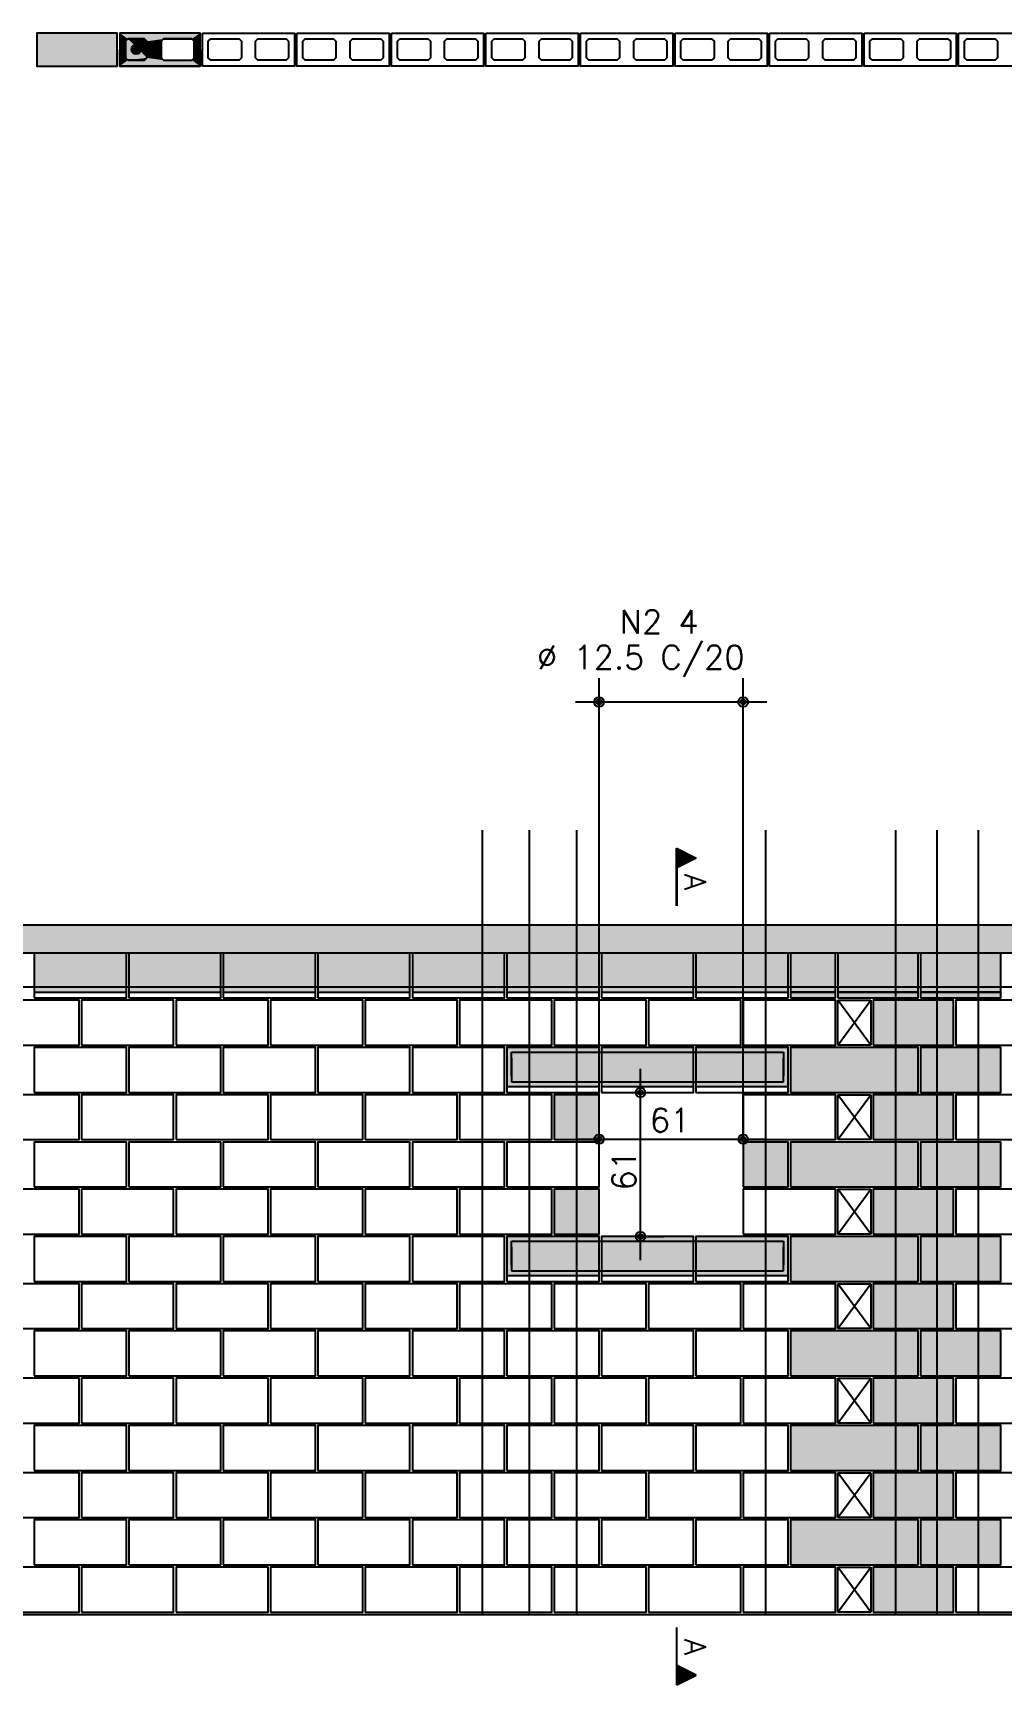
# Model space of a CAD drawing. Extents: x -1.9 to 86, y -1.6 to 60.9.
# Drawn here: x 27.99 to 36.19, y 13.12 to 27.11 of the extents above; entities that cross this region are included whole.
import ezdxf

# ---------------------------------------------------------------- set-up
doc = ezdxf.new("R2010")
doc.units = 0
doc.header["$MEASUREMENT"] = 0
for name, color, linetype in [('PENA_01', 1, 'CONTINUOUS'), ('PENA_02', 2, 'CONTINUOUS'), ('PENA_03', 3, 'CONTINUOUS'), ('PENA_05', 5, 'CONTINUOUS'), ('PENA_09', 254, 'CONTINUOUS'), ('PENA_11', 252, 'CONTINUOUS'), ('PENA_19', 240, 'CONTINUOUS'), ('PENA_21', 100, 'CONTINUOUS'), ('PENA_23', 50, 'CONTINUOUS')]:
    doc.layers.add(name, color=color, linetype=linetype)
doc.styles.get("Standard").update_dxf_attribs({"font": 'ROMANS.SHX'})

msp = doc.modelspace()

# ---------------------------------------------------------------- linework, layer by layer
at = {"layer": 'PENA_01', "linetype": 'Continuous'}
for p, q in [((32.776777, 18.034949), (32.776777, 21.644326)), ((33.996777, 17.727799), (33.996777, 21.644326)), ((32.576777, 21.444326), (34.196777, 21.444326)), ((27.996777, 18.987799), (28.776777, 18.987799)), ((28.796777, 18.987799), (29.576777, 18.987799)), ((29.596777, 18.987799), (30.376777, 18.987799)), ((30.396777, 18.987799), (31.176777, 18.987799)), ((31.196777, 18.987799), (31.976777, 18.987799)), ((31.996777, 18.987799), (32.776777, 18.987799)), ((32.796777, 18.987799), (33.576777, 18.987799)), ((33.596777, 18.987799), (34.376777, 18.987799)), ((34.396777, 18.987799), (34.776777, 18.987799)), ((34.796777, 18.987799), (35.476777, 18.987799)), ((35.496777, 18.987799), (36.176777, 18.987799)), ((33.127737, 16.717799), (33.127737, 18.337799)), ((31.996777, 18.187799), (32.776777, 18.187799)), ((32.796777, 18.187799), (33.576777, 18.187799)), ((33.596777, 18.187799), (34.376777, 18.187799)), ((33.180896, 18.137799), (33.327737, 18.137799)), ((32.776777, 17.727799), (32.776777, 17.942099)), ((33.996777, 17.727799), (33.996777, 17.942099)), ((32.576777, 17.742099), (34.196777, 17.742099)), ((33.130075, 16.917799), (33.327737, 16.917799)), ((31.996777, 16.587799), (32.776777, 16.587799)), ((32.796777, 16.587799), (33.576777, 16.587799)), ((33.596777, 16.587799), (34.376777, 16.587799))]:
    msp.add_line(p, q, dxfattribs=at)
for points in [[(28.79, 26.877997), (28.93, 26.877997), (28.95, 26.897997), (28.95, 27.037997), (28.93, 27.057997), (28.79, 27.057997), (28.77, 27.037997), (28.77, 26.897997), (28.79, 26.877997)], [(29.09, 26.877997), (29.33, 26.877997), (29.35, 26.897997), (29.35, 27.037997), (29.33, 27.057997), (29.09, 27.057997), (29.07, 27.037997), (29.07, 26.897997), (29.09, 26.877997)], [(29.47, 27.037997), (29.49, 27.057997), (29.73, 27.057997), (29.75, 27.037997), (29.75, 26.897997), (29.73, 26.877997), (29.49, 26.877997), (29.47, 26.897997), (29.47, 27.037997)], [(29.87, 27.037997), (29.89, 27.057997), (30.13, 27.057997), (30.15, 27.037997), (30.15, 26.897997), (30.13, 26.877997), (29.89, 26.877997), (29.87, 26.897997), (29.87, 27.037997)], [(30.27, 27.037997), (30.29, 27.057997), (30.53, 27.057997), (30.55, 27.037997), (30.55, 26.897997), (30.53, 26.877997), (30.29, 26.877997), (30.27, 26.897997), (30.27, 27.037997)], [(30.67, 27.037997), (30.69, 27.057997), (30.93, 27.057997), (30.95, 27.037997), (30.95, 26.897997), (30.93, 26.877997), (30.69, 26.877997), (30.67, 26.897997), (30.67, 27.037997)], [(31.07, 27.037997), (31.09, 27.057997), (31.33, 27.057997), (31.35, 27.037997), (31.35, 26.897997), (31.33, 26.877997), (31.09, 26.877997), (31.07, 26.897997), (31.07, 27.037997)], [(31.47, 27.037997), (31.49, 27.057997), (31.73, 27.057997), (31.75, 27.037997), (31.75, 26.897997), (31.73, 26.877997), (31.49, 26.877997), (31.47, 26.897997), (31.47, 27.037997)], [(31.87, 27.037997), (31.89, 27.057997), (32.13, 27.057997), (32.15, 27.037997), (32.15, 26.897997), (32.13, 26.877997), (31.89, 26.877997), (31.87, 26.897997), (31.87, 27.037997)], [(32.27, 27.037997), (32.29, 27.057997), (32.53, 27.057997), (32.55, 27.037997), (32.55, 26.897997), (32.53, 26.877997), (32.29, 26.877997), (32.27, 26.897997), (32.27, 27.037997)], [(32.67, 27.037997), (32.69, 27.057997), (32.93, 27.057997), (32.95, 27.037997), (32.95, 26.897997), (32.93, 26.877997), (32.69, 26.877997), (32.67, 26.897997), (32.67, 27.037997)], [(33.07, 27.037997), (33.09, 27.057997), (33.33, 27.057997), (33.35, 27.037997), (33.35, 26.897997), (33.33, 26.877997), (33.09, 26.877997), (33.07, 26.897997), (33.07, 27.037997)], [(33.47, 27.037997), (33.49, 27.057997), (33.73, 27.057997), (33.75, 27.037997), (33.75, 26.897997), (33.73, 26.877997), (33.49, 26.877997), (33.47, 26.897997), (33.47, 27.037997)], [(33.87, 27.037997), (33.89, 27.057997), (34.13, 27.057997), (34.15, 27.037997), (34.15, 26.897997), (34.13, 26.877997), (33.89, 26.877997), (33.87, 26.897997), (33.87, 27.037997)], [(34.27, 27.037997), (34.29, 27.057997), (34.53, 27.057997), (34.55, 27.037997), (34.55, 26.897997), (34.53, 26.877997), (34.29, 26.877997), (34.27, 26.897997), (34.27, 27.037997)], [(34.67, 27.037997), (34.69, 27.057997), (34.93, 27.057997), (34.95, 27.037997), (34.95, 26.897997), (34.93, 26.877997), (34.69, 26.877997), (34.67, 26.897997), (34.67, 27.037997)], [(35.07, 27.037997), (35.09, 27.057997), (35.33, 27.057997), (35.35, 27.037997), (35.35, 26.897997), (35.33, 26.877997), (35.09, 26.877997), (35.07, 26.897997), (35.07, 27.037997)], [(35.47, 27.037997), (35.49, 27.057997), (35.73, 27.057997), (35.75, 27.037997), (35.75, 26.897997), (35.73, 26.877997), (35.49, 26.877997), (35.47, 26.897997), (35.47, 27.037997)], [(35.87, 27.037997), (35.89, 27.057997), (36.13, 27.057997), (36.15, 27.037997), (36.15, 26.897997), (36.13, 26.877997), (35.89, 26.877997), (35.87, 26.897997), (35.87, 27.037997)]]:
    msp.add_lwpolyline(points, dxfattribs=at)
at = {"layer": 'PENA_02', "linetype": 'Continuous'}
for p, q in [((34.796777, 18.537799), (34.796777, 18.917799)), ((34.796777, 18.917799), (35.076777, 18.917799)), ((35.076777, 18.917799), (35.076777, 18.537799)), ((35.076777, 18.537799), (34.796777, 18.537799)), ((34.796777, 17.737799), (34.796777, 18.117799)), ((34.796777, 18.117799), (35.076777, 18.117799)), ((35.076777, 18.117799), (35.076777, 17.737799)), ((35.076777, 17.737799), (34.796777, 17.737799)), ((34.796777, 16.937799), (34.796777, 17.317799)), ((34.796777, 17.317799), (35.076777, 17.317799)), ((35.076777, 17.317799), (35.076777, 16.937799)), ((35.076777, 16.937799), (34.796777, 16.937799)), ((34.796777, 16.137799), (34.796777, 16.517799)), ((34.796777, 16.517799), (35.076777, 16.517799)), ((35.076777, 16.517799), (35.076777, 16.137799)), ((35.076777, 16.137799), (34.796777, 16.137799)), ((34.796777, 15.337799), (34.796777, 15.717799)), ((34.796777, 15.717799), (35.076777, 15.717799)), ((35.076777, 15.717799), (35.076777, 15.337799)), ((35.076777, 15.337799), (34.796777, 15.337799)), ((34.796777, 14.537799), (34.796777, 14.917799)), ((34.796777, 14.917799), (35.076777, 14.917799)), ((35.076777, 14.917799), (35.076777, 14.537799)), ((35.076777, 14.537799), (34.796777, 14.537799)), ((34.796777, 13.737799), (34.796777, 14.117799)), ((34.796777, 14.117799), (35.076777, 14.117799)), ((35.076777, 14.117799), (35.076777, 13.737799)), ((25.496777, 13.717799), (48.476777, 13.717799)), ((35.076777, 13.737799), (34.796777, 13.737799))]:
    msp.add_line(p, q, dxfattribs=at)
for points in [[(28.02, 26.827997), (28.7, 26.827997), (28.7, 27.107997), (28.02, 27.107997), (28.02, 26.827997)], [(28.72, 26.827997), (29.4, 26.827997), (29.4, 27.107997), (28.72, 27.107997), (28.72, 26.827997)], [(29.42, 27.107997), (30.2, 27.107997), (30.2, 26.827997), (29.42, 26.827997), (29.42, 27.107997)], [(30.22, 27.107997), (31, 27.107997), (31, 26.827997), (30.22, 26.827997), (30.22, 27.107997)], [(31.02, 27.107997), (31.8, 27.107997), (31.8, 26.827997), (31.02, 26.827997), (31.02, 27.107997)], [(31.82, 27.107997), (32.6, 27.107997), (32.6, 26.827997), (31.82, 26.827997), (31.82, 27.107997)], [(32.62, 27.107997), (33.4, 27.107997), (33.4, 26.827997), (32.62, 26.827997), (32.62, 27.107997)], [(33.42, 27.107997), (34.2, 27.107997), (34.2, 26.827997), (33.42, 26.827997), (33.42, 27.107997)], [(34.22, 27.107997), (35, 27.107997), (35, 26.827997), (34.22, 26.827997), (34.22, 27.107997)], [(35.02, 27.107997), (35.8, 27.107997), (35.8, 26.827997), (35.02, 26.827997), (35.02, 27.107997)], [(35.82, 27.107997), (36.6, 27.107997), (36.6, 26.827997), (35.82, 26.827997), (35.82, 27.107997)], [(25.496777, 19.317799), (25.496777, 19.557799), (48.476777, 19.557799), (48.476777, 19.317799), (25.496777, 19.317799)], [(27.996777, 18.937799), (28.776777, 18.937799), (28.776777, 19.317799), (27.996777, 19.317799), (27.996777, 18.937799)], [(28.796777, 18.937799), (29.576777, 18.937799), (29.576777, 19.317799), (28.796777, 19.317799), (28.796777, 18.937799)], [(29.596777, 18.937799), (30.376777, 18.937799), (30.376777, 19.317799), (29.596777, 19.317799), (29.596777, 18.937799)], [(30.396777, 18.937799), (31.176777, 18.937799), (31.176777, 19.317799), (30.396777, 19.317799), (30.396777, 18.937799)], [(31.196777, 18.937799), (31.976777, 18.937799), (31.976777, 19.317799), (31.196777, 19.317799), (31.196777, 18.937799)], [(31.996777, 18.937799), (32.776777, 18.937799), (32.776777, 19.317799), (31.996777, 19.317799), (31.996777, 18.937799)], [(32.796777, 18.937799), (33.576777, 18.937799), (33.576777, 19.317799), (32.796777, 19.317799), (32.796777, 18.937799)], [(33.596777, 18.937799), (34.376777, 18.937799), (34.376777, 19.317799), (33.596777, 19.317799), (33.596777, 18.937799)], [(34.396777, 18.937799), (34.776777, 18.937799), (34.776777, 19.317799), (34.396777, 19.317799), (34.396777, 18.937799)], [(34.796777, 18.937799), (35.476777, 18.937799), (35.476777, 19.317799), (34.796777, 19.317799), (34.796777, 18.937799)], [(35.496777, 18.937799), (36.176777, 18.937799), (36.176777, 19.317799), (35.496777, 19.317799), (35.496777, 18.937799)], [(27.596777, 18.537799), (28.376777, 18.537799), (28.376777, 18.917799), (27.596777, 18.917799), (27.596777, 18.537799)], [(28.396777, 18.537799), (29.176777, 18.537799), (29.176777, 18.917799), (28.396777, 18.917799), (28.396777, 18.537799)], [(29.196777, 18.537799), (29.976777, 18.537799), (29.976777, 18.917799), (29.196777, 18.917799), (29.196777, 18.537799)], [(29.996777, 18.537799), (30.776777, 18.537799), (30.776777, 18.917799), (29.996777, 18.917799), (29.996777, 18.537799)], [(30.796777, 18.537799), (31.576777, 18.537799), (31.576777, 18.917799), (30.796777, 18.917799), (30.796777, 18.537799)], [(31.596777, 18.537799), (32.376777, 18.537799), (32.376777, 18.917799), (31.596777, 18.917799), (31.596777, 18.537799)], [(32.396777, 18.537799), (33.176777, 18.537799), (33.176777, 18.917799), (32.396777, 18.917799), (32.396777, 18.537799)], [(33.196777, 18.537799), (33.976777, 18.537799), (33.976777, 18.917799), (33.196777, 18.917799), (33.196777, 18.537799)], [(33.996777, 18.537799), (34.776777, 18.537799), (34.776777, 18.917799), (33.996777, 18.917799), (33.996777, 18.537799)], [(35.096777, 18.537799), (35.776777, 18.537799), (35.776777, 18.917799), (35.096777, 18.917799), (35.096777, 18.537799)], [(35.796777, 18.537799), (36.576777, 18.537799), (36.576777, 18.917799), (35.796777, 18.917799), (35.796777, 18.537799)], [(27.996777, 18.137799), (28.776777, 18.137799), (28.776777, 18.517799), (27.996777, 18.517799), (27.996777, 18.137799)], [(28.796777, 18.137799), (29.576777, 18.137799), (29.576777, 18.517799), (28.796777, 18.517799), (28.796777, 18.137799)], [(29.596777, 18.137799), (30.376777, 18.137799), (30.376777, 18.517799), (29.596777, 18.517799), (29.596777, 18.137799)], [(30.396777, 18.137799), (31.176777, 18.137799), (31.176777, 18.517799), (30.396777, 18.517799), (30.396777, 18.137799)], [(31.196777, 18.137799), (31.976777, 18.137799), (31.976777, 18.517799), (31.196777, 18.517799), (31.196777, 18.137799)], [(31.996777, 18.137799), (32.776777, 18.137799), (32.776777, 18.517799), (31.996777, 18.517799), (31.996777, 18.137799)], [(32.796777, 18.137799), (33.576777, 18.137799), (33.576777, 18.517799), (32.796777, 18.517799), (32.796777, 18.137799)], [(33.596777, 18.137799), (34.376777, 18.137799), (34.376777, 18.517799), (33.596777, 18.517799), (33.596777, 18.137799)], [(34.396777, 18.137799), (35.476777, 18.137799), (35.476777, 18.517799), (34.396777, 18.517799), (34.396777, 18.137799)], [(35.496777, 18.137799), (36.176777, 18.137799), (36.176777, 18.517799), (35.496777, 18.517799), (35.496777, 18.137799)], [(27.596777, 17.737799), (28.376777, 17.737799), (28.376777, 18.117799), (27.596777, 18.117799), (27.596777, 17.737799)], [(28.396777, 17.737799), (29.176777, 17.737799), (29.176777, 18.117799), (28.396777, 18.117799), (28.396777, 17.737799)], [(29.196777, 17.737799), (29.976777, 17.737799), (29.976777, 18.117799), (29.196777, 18.117799), (29.196777, 17.737799)], [(29.996777, 17.737799), (30.776777, 17.737799), (30.776777, 18.117799), (29.996777, 18.117799), (29.996777, 17.737799)], [(30.796777, 17.737799), (31.576777, 17.737799), (31.576777, 18.117799), (30.796777, 18.117799), (30.796777, 17.737799)], [(31.596777, 17.737799), (32.376777, 17.737799), (32.376777, 18.117799), (31.596777, 18.117799), (31.596777, 17.737799)], [(32.396777, 17.737799), (32.776777, 17.737799), (32.776777, 18.117799), (32.396777, 18.117799), (32.396777, 17.737799)], [(33.996777, 17.737799), (34.776777, 17.737799), (34.776777, 18.117799), (33.996777, 18.117799), (33.996777, 17.737799)], [(35.096777, 17.737799), (35.776777, 17.737799), (35.776777, 18.117799), (35.096777, 18.117799), (35.096777, 17.737799)], [(35.796777, 17.737799), (36.576777, 17.737799), (36.576777, 18.117799), (35.796777, 18.117799), (35.796777, 17.737799)], [(27.996777, 17.337799), (28.776777, 17.337799), (28.776777, 17.717799), (27.996777, 17.717799), (27.996777, 17.337799)], [(28.796777, 17.337799), (29.576777, 17.337799), (29.576777, 17.717799), (28.796777, 17.717799), (28.796777, 17.337799)], [(29.596777, 17.337799), (30.376777, 17.337799), (30.376777, 17.717799), (29.596777, 17.717799), (29.596777, 17.337799)], [(30.396777, 17.337799), (31.176777, 17.337799), (31.176777, 17.717799), (30.396777, 17.717799), (30.396777, 17.337799)], [(31.196777, 17.337799), (31.976777, 17.337799), (31.976777, 17.717799), (31.196777, 17.717799), (31.196777, 17.337799)], [(31.996777, 17.337799), (32.776777, 17.337799), (32.776777, 17.717799), (31.996777, 17.717799), (31.996777, 17.337799)], [(33.996777, 17.337799), (34.376777, 17.337799), (34.376777, 17.717799), (33.996777, 17.717799), (33.996777, 17.337799)], [(34.396777, 17.337799), (35.476777, 17.337799), (35.476777, 17.717799), (34.396777, 17.717799), (34.396777, 17.337799)], [(35.496777, 17.337799), (36.176777, 17.337799), (36.176777, 17.717799), (35.496777, 17.717799), (35.496777, 17.337799)], [(27.596777, 16.937799), (28.376777, 16.937799), (28.376777, 17.317799), (27.596777, 17.317799), (27.596777, 16.937799)], [(28.396777, 16.937799), (29.176777, 16.937799), (29.176777, 17.317799), (28.396777, 17.317799), (28.396777, 16.937799)], [(29.196777, 16.937799), (29.976777, 16.937799), (29.976777, 17.317799), (29.196777, 17.317799), (29.196777, 16.937799)], [(29.996777, 16.937799), (30.776777, 16.937799), (30.776777, 17.317799), (29.996777, 17.317799), (29.996777, 16.937799)], [(30.796777, 16.937799), (31.576777, 16.937799), (31.576777, 17.317799), (30.796777, 17.317799), (30.796777, 16.937799)], [(31.596777, 16.937799), (32.376777, 16.937799), (32.376777, 17.317799), (31.596777, 17.317799), (31.596777, 16.937799)], [(32.396777, 16.937799), (32.776777, 16.937799), (32.776777, 17.317799), (32.396777, 17.317799), (32.396777, 16.937799)], [(33.996777, 16.937799), (34.776777, 16.937799), (34.776777, 17.317799), (33.996777, 17.317799), (33.996777, 16.937799)], [(35.096777, 16.937799), (35.776777, 16.937799), (35.776777, 17.317799), (35.096777, 17.317799), (35.096777, 16.937799)], [(35.796777, 16.937799), (36.576777, 16.937799), (36.576777, 17.317799), (35.796777, 17.317799), (35.796777, 16.937799)], [(27.996777, 16.537799), (28.776777, 16.537799), (28.776777, 16.917799), (27.996777, 16.917799), (27.996777, 16.537799)], [(28.796777, 16.537799), (29.576777, 16.537799), (29.576777, 16.917799), (28.796777, 16.917799), (28.796777, 16.537799)], [(29.596777, 16.537799), (30.376777, 16.537799), (30.376777, 16.917799), (29.596777, 16.917799), (29.596777, 16.537799)], [(30.396777, 16.537799), (31.176777, 16.537799), (31.176777, 16.917799), (30.396777, 16.917799), (30.396777, 16.537799)], [(31.196777, 16.537799), (31.976777, 16.537799), (31.976777, 16.917799), (31.196777, 16.917799), (31.196777, 16.537799)], [(31.996777, 16.537799), (32.776777, 16.537799), (32.776777, 16.917799), (31.996777, 16.917799), (31.996777, 16.537799)], [(32.796777, 16.537799), (33.576777, 16.537799), (33.576777, 16.917799), (32.796777, 16.917799), (32.796777, 16.537799)], [(33.596777, 16.537799), (34.376777, 16.537799), (34.376777, 16.917799), (33.596777, 16.917799), (33.596777, 16.537799)], [(34.396777, 16.537799), (35.476777, 16.537799), (35.476777, 16.917799), (34.396777, 16.917799), (34.396777, 16.537799)], [(35.496777, 16.537799), (36.176777, 16.537799), (36.176777, 16.917799), (35.496777, 16.917799), (35.496777, 16.537799)], [(27.596777, 16.137799), (28.376777, 16.137799), (28.376777, 16.517799), (27.596777, 16.517799), (27.596777, 16.137799)], [(28.396777, 16.137799), (29.176777, 16.137799), (29.176777, 16.517799), (28.396777, 16.517799), (28.396777, 16.137799)], [(29.196777, 16.137799), (29.976777, 16.137799), (29.976777, 16.517799), (29.196777, 16.517799), (29.196777, 16.137799)], [(29.996777, 16.137799), (30.776777, 16.137799), (30.776777, 16.517799), (29.996777, 16.517799), (29.996777, 16.137799)], [(30.796777, 16.137799), (31.576777, 16.137799), (31.576777, 16.517799), (30.796777, 16.517799), (30.796777, 16.137799)], [(31.596777, 16.137799), (32.376777, 16.137799), (32.376777, 16.517799), (31.596777, 16.517799), (31.596777, 16.137799)], [(32.396777, 16.137799), (33.176777, 16.137799), (33.176777, 16.517799), (32.396777, 16.517799), (32.396777, 16.137799)], [(33.196777, 16.137799), (33.976777, 16.137799), (33.976777, 16.517799), (33.196777, 16.517799), (33.196777, 16.137799)], [(33.996777, 16.137799), (34.776777, 16.137799), (34.776777, 16.517799), (33.996777, 16.517799), (33.996777, 16.137799)], [(35.096777, 16.137799), (35.776777, 16.137799), (35.776777, 16.517799), (35.096777, 16.517799), (35.096777, 16.137799)], [(35.796777, 16.137799), (36.576777, 16.137799), (36.576777, 16.517799), (35.796777, 16.517799), (35.796777, 16.137799)], [(27.996777, 15.737799), (28.776777, 15.737799), (28.776777, 16.117799), (27.996777, 16.117799), (27.996777, 15.737799)], [(28.796777, 15.737799), (29.576777, 15.737799), (29.576777, 16.117799), (28.796777, 16.117799), (28.796777, 15.737799)], [(29.596777, 15.737799), (30.376777, 15.737799), (30.376777, 16.117799), (29.596777, 16.117799), (29.596777, 15.737799)], [(30.396777, 15.737799), (31.176777, 15.737799), (31.176777, 16.117799), (30.396777, 16.117799), (30.396777, 15.737799)], [(31.196777, 15.737799), (31.976777, 15.737799), (31.976777, 16.117799), (31.196777, 16.117799), (31.196777, 15.737799)], [(31.996777, 15.737799), (32.776777, 15.737799), (32.776777, 16.117799), (31.996777, 16.117799), (31.996777, 15.737799)], [(32.796777, 15.737799), (33.576777, 15.737799), (33.576777, 16.117799), (32.796777, 16.117799), (32.796777, 15.737799)], [(33.596777, 15.737799), (34.376777, 15.737799), (34.376777, 16.117799), (33.596777, 16.117799), (33.596777, 15.737799)], [(34.396777, 15.737799), (35.476777, 15.737799), (35.476777, 16.117799), (34.396777, 16.117799), (34.396777, 15.737799)], [(35.496777, 15.737799), (36.176777, 15.737799), (36.176777, 16.117799), (35.496777, 16.117799), (35.496777, 15.737799)], [(27.596777, 15.337799), (28.376777, 15.337799), (28.376777, 15.717799), (27.596777, 15.717799), (27.596777, 15.337799)], [(28.396777, 15.337799), (29.176777, 15.337799), (29.176777, 15.717799), (28.396777, 15.717799), (28.396777, 15.337799)], [(29.196777, 15.337799), (29.976777, 15.337799), (29.976777, 15.717799), (29.196777, 15.717799), (29.196777, 15.337799)], [(29.996777, 15.337799), (30.776777, 15.337799), (30.776777, 15.717799), (29.996777, 15.717799), (29.996777, 15.337799)], [(30.796777, 15.337799), (31.576777, 15.337799), (31.576777, 15.717799), (30.796777, 15.717799), (30.796777, 15.337799)], [(31.596777, 15.337799), (32.376777, 15.337799), (32.376777, 15.717799), (31.596777, 15.717799), (31.596777, 15.337799)], [(32.396777, 15.337799), (33.176777, 15.337799), (33.176777, 15.717799), (32.396777, 15.717799), (32.396777, 15.337799)], [(33.196777, 15.337799), (33.976777, 15.337799), (33.976777, 15.717799), (33.196777, 15.717799), (33.196777, 15.337799)], [(33.996777, 15.337799), (34.776777, 15.337799), (34.776777, 15.717799), (33.996777, 15.717799), (33.996777, 15.337799)], [(35.096777, 15.337799), (35.776777, 15.337799), (35.776777, 15.717799), (35.096777, 15.717799), (35.096777, 15.337799)], [(35.796777, 15.337799), (36.576777, 15.337799), (36.576777, 15.717799), (35.796777, 15.717799), (35.796777, 15.337799)], [(27.996777, 14.937799), (28.776777, 14.937799), (28.776777, 15.317799), (27.996777, 15.317799), (27.996777, 14.937799)], [(28.796777, 14.937799), (29.576777, 14.937799), (29.576777, 15.317799), (28.796777, 15.317799), (28.796777, 14.937799)], [(29.596777, 14.937799), (30.376777, 14.937799), (30.376777, 15.317799), (29.596777, 15.317799), (29.596777, 14.937799)], [(30.396777, 14.937799), (31.176777, 14.937799), (31.176777, 15.317799), (30.396777, 15.317799), (30.396777, 14.937799)], [(31.196777, 14.937799), (31.976777, 14.937799), (31.976777, 15.317799), (31.196777, 15.317799), (31.196777, 14.937799)], [(31.996777, 14.937799), (32.776777, 14.937799), (32.776777, 15.317799), (31.996777, 15.317799), (31.996777, 14.937799)], [(32.796777, 14.937799), (33.576777, 14.937799), (33.576777, 15.317799), (32.796777, 15.317799), (32.796777, 14.937799)], [(33.596777, 14.937799), (34.376777, 14.937799), (34.376777, 15.317799), (33.596777, 15.317799), (33.596777, 14.937799)], [(34.396777, 14.937799), (35.476777, 14.937799), (35.476777, 15.317799), (34.396777, 15.317799), (34.396777, 14.937799)], [(35.496777, 14.937799), (36.176777, 14.937799), (36.176777, 15.317799), (35.496777, 15.317799), (35.496777, 14.937799)], [(27.596777, 14.537799), (28.376777, 14.537799), (28.376777, 14.917799), (27.596777, 14.917799), (27.596777, 14.537799)], [(28.396777, 14.537799), (29.176777, 14.537799), (29.176777, 14.917799), (28.396777, 14.917799), (28.396777, 14.537799)], [(29.196777, 14.537799), (29.976777, 14.537799), (29.976777, 14.917799), (29.196777, 14.917799), (29.196777, 14.537799)], [(29.996777, 14.537799), (30.776777, 14.537799), (30.776777, 14.917799), (29.996777, 14.917799), (29.996777, 14.537799)], [(30.796777, 14.537799), (31.576777, 14.537799), (31.576777, 14.917799), (30.796777, 14.917799), (30.796777, 14.537799)], [(31.596777, 14.537799), (32.376777, 14.537799), (32.376777, 14.917799), (31.596777, 14.917799), (31.596777, 14.537799)], [(32.396777, 14.537799), (33.176777, 14.537799), (33.176777, 14.917799), (32.396777, 14.917799), (32.396777, 14.537799)], [(33.196777, 14.537799), (33.976777, 14.537799), (33.976777, 14.917799), (33.196777, 14.917799), (33.196777, 14.537799)], [(33.996777, 14.537799), (34.776777, 14.537799), (34.776777, 14.917799), (33.996777, 14.917799), (33.996777, 14.537799)], [(35.096777, 14.537799), (35.776777, 14.537799), (35.776777, 14.917799), (35.096777, 14.917799), (35.096777, 14.537799)], [(35.796777, 14.537799), (36.576777, 14.537799), (36.576777, 14.917799), (35.796777, 14.917799), (35.796777, 14.537799)], [(27.996777, 14.137799), (28.776777, 14.137799), (28.776777, 14.517799), (27.996777, 14.517799), (27.996777, 14.137799)], [(28.796777, 14.137799), (29.576777, 14.137799), (29.576777, 14.517799), (28.796777, 14.517799), (28.796777, 14.137799)], [(29.596777, 14.137799), (30.376777, 14.137799), (30.376777, 14.517799), (29.596777, 14.517799), (29.596777, 14.137799)], [(30.396777, 14.137799), (31.176777, 14.137799), (31.176777, 14.517799), (30.396777, 14.517799), (30.396777, 14.137799)], [(31.196777, 14.137799), (31.976777, 14.137799), (31.976777, 14.517799), (31.196777, 14.517799), (31.196777, 14.137799)], [(31.996777, 14.137799), (32.776777, 14.137799), (32.776777, 14.517799), (31.996777, 14.517799), (31.996777, 14.137799)], [(32.796777, 14.137799), (33.576777, 14.137799), (33.576777, 14.517799), (32.796777, 14.517799), (32.796777, 14.137799)], [(33.596777, 14.137799), (34.376777, 14.137799), (34.376777, 14.517799), (33.596777, 14.517799), (33.596777, 14.137799)], [(34.396777, 14.137799), (35.476777, 14.137799), (35.476777, 14.517799), (34.396777, 14.517799), (34.396777, 14.137799)], [(35.496777, 14.137799), (36.176777, 14.137799), (36.176777, 14.517799), (35.496777, 14.517799), (35.496777, 14.137799)], [(27.596777, 13.737799), (28.376777, 13.737799), (28.376777, 14.117799), (27.596777, 14.117799), (27.596777, 13.737799)], [(28.396777, 13.737799), (29.176777, 13.737799), (29.176777, 14.117799), (28.396777, 14.117799), (28.396777, 13.737799)], [(29.196777, 13.737799), (29.976777, 13.737799), (29.976777, 14.117799), (29.196777, 14.117799), (29.196777, 13.737799)], [(29.996777, 13.737799), (30.776777, 13.737799), (30.776777, 14.117799), (29.996777, 14.117799), (29.996777, 13.737799)], [(30.796777, 13.737799), (31.576777, 13.737799), (31.576777, 14.117799), (30.796777, 14.117799), (30.796777, 13.737799)], [(31.596777, 13.737799), (32.376777, 13.737799), (32.376777, 14.117799), (31.596777, 14.117799), (31.596777, 13.737799)], [(32.396777, 13.737799), (33.176777, 13.737799), (33.176777, 14.117799), (32.396777, 14.117799), (32.396777, 13.737799)], [(33.196777, 13.737799), (33.976777, 13.737799), (33.976777, 14.117799), (33.196777, 14.117799), (33.196777, 13.737799)], [(33.996777, 13.737799), (34.776777, 13.737799), (34.776777, 14.117799), (33.996777, 14.117799), (33.996777, 13.737799)], [(35.096777, 13.737799), (35.776777, 13.737799), (35.776777, 14.117799), (35.096777, 14.117799), (35.096777, 13.737799)], [(35.796777, 13.737799), (36.576777, 13.737799), (36.576777, 14.117799), (35.796777, 14.117799), (35.796777, 13.737799)]]:
    msp.add_lwpolyline(points, dxfattribs=at)
for centre, radius in [((32.776777, 21.444326), 0.041625), ((32.776777, 21.444326), 0.02075), ((33.996777, 21.444326), 0.041625), ((33.996777, 21.444326), 0.02075), ((33.127737, 18.137799), 0.04), ((33.127737, 18.137799), 0.02), ((32.776777, 17.742099), 0.04), ((33.996777, 17.742099), 0.04), ((32.776777, 17.742099), 0.02), ((33.996777, 17.742099), 0.02), ((33.127737, 16.917799), 0.04), ((33.127737, 16.917799), 0.02)]:
    msp.add_circle(centre, radius, dxfattribs=at)
at = {"layer": 'PENA_03', "linetype": 'Continuous'}
for p, q in [((33.433739, 19.719114), (33.433739, 20.205496)), ((33.433739, 20.205496), (33.599672, 20.12253)), ((33.434434, 20.204368), (33.598111, 20.12253)), ((33.434435, 20.204368), (33.434435, 20.040691)), ((33.446503, 20.199114), (33.446503, 20.045945)), ((33.459267, 20.192732), (33.459267, 20.052327)), ((33.472031, 20.18635), (33.472031, 20.058709)), ((33.484795, 20.179968), (33.484795, 20.065091)), ((33.497559, 20.173586), (33.497559, 20.071473)), ((33.510323, 20.167204), (33.510323, 20.077855)), ((33.523087, 20.160822), (33.523087, 20.084237)), ((33.535851, 20.15444), (33.535851, 20.090619)), ((33.548615, 20.148058), (33.548615, 20.097001)), ((33.599672, 20.12253), (33.434434, 20.039911)), ((33.598111, 20.12253), (33.434435, 20.040691)), ((33.434435, 20.039911), (33.434435, 19.719114)), ((33.561379, 20.141676), (33.561379, 20.103383)), ((33.574144, 20.135294), (33.574144, 20.109765)), ((33.586908, 20.128912), (33.586908, 20.116148)), ((35.076777, 18.537799), (34.796777, 18.917799)), ((34.796777, 18.537799), (35.076777, 18.917799)), ((32.980896, 18.137799), (32.980896, 18.137799)), ((35.076777, 17.737799), (34.796777, 18.117799)), ((34.796777, 17.737799), (35.076777, 18.117799)), ((32.776777, 17.834949), (32.776777, 17.834949)), ((32.776777, 17.527799), (32.776777, 17.527799)), ((33.996777, 17.527799), (33.996777, 17.527799)), ((33.996777, 17.527799), (33.996777, 17.527799)), ((35.076777, 16.937799), (34.796777, 17.317799)), ((34.796777, 16.937799), (35.076777, 17.317799)), ((32.930075, 16.917799), (32.930075, 16.917799)), ((35.076777, 16.137799), (34.796777, 16.517799)), ((34.796777, 16.137799), (35.076777, 16.517799)), ((35.076777, 15.337799), (34.796777, 15.717799)), ((34.796777, 15.337799), (35.076777, 15.717799)), ((35.076777, 14.537799), (34.796777, 14.917799)), ((34.796777, 14.537799), (35.076777, 14.917799)), ((35.076777, 13.737799), (34.796777, 14.117799)), ((34.796777, 13.737799), (35.076777, 14.117799)), ((33.433739, 13.606941), (33.433739, 13.120559)), ((33.434435, 13.286144), (33.434435, 13.606941)), ((33.433739, 13.120559), (33.599672, 13.203525)), ((33.599672, 13.203525), (33.434434, 13.286144)), ((33.434434, 13.121687), (33.598111, 13.203525)), ((33.434435, 13.121687), (33.434435, 13.285364)), ((33.598111, 13.203525), (33.434435, 13.285364)), ((33.446503, 13.126941), (33.446503, 13.28011)), ((33.459267, 13.133323), (33.459267, 13.273728)), ((33.472031, 13.139705), (33.472031, 13.267346)), ((33.484795, 13.146087), (33.484795, 13.260964)), ((33.497559, 13.152469), (33.497559, 13.254582)), ((33.510323, 13.158851), (33.510323, 13.2482)), ((33.523087, 13.165233), (33.523087, 13.241818)), ((33.535851, 13.171615), (33.535851, 13.235436)), ((33.548615, 13.177997), (33.548615, 13.229054)), ((33.561379, 13.184379), (33.561379, 13.222672)), ((33.574144, 13.190761), (33.574144, 13.21629)), ((33.586908, 13.197143), (33.586908, 13.209907))]:
    msp.add_line(p, q, dxfattribs=at)
for points in [[(28.02, 27.107997), (28.02, 26.827997), (28.7, 26.827997), (28.7, 27.107997), (28.02, 27.107997)], [(28.95, 26.897997), (28.93, 26.877997), (28.79, 26.877997), (28.77, 26.897997), (28.77, 27.037997), (28.79, 27.057997), (28.93, 27.057997), (28.95, 27.037997), (28.95, 26.897997)]]:
    msp.add_lwpolyline(points, dxfattribs=at)
msp.add_circle((28.86, 26.967997), 0.04, dxfattribs=at)
for points in [[(28.9, 26.967997), (28.84, 27.002638), (28.822412, 26.981678)], [(28.9, 26.967997), (28.866946, 27.007389), (28.84, 27.002638)], [(28.9, 26.967997), (28.890642, 26.993708), (28.866946, 27.007389)], [(28.9, 26.967997), (28.822412, 26.981678), (28.822412, 26.954316)], [(28.9, 26.967997), (28.822412, 26.954316), (28.84, 26.933356)], [(28.9, 26.967997), (28.84, 26.933356), (28.866946, 26.928604)], [(28.9, 26.967997), (28.866946, 26.928604), (28.890642, 26.942285)], [(28.9, 26.967997), (28.890642, 26.942285), (28.9, 26.967997)]]:
    msp.add_solid(points, dxfattribs=at)
at = {"layer": 'PENA_05', "linetype": 'Continuous'}
for p, q in [((37.588837, 19.027799), (25.496777, 19.027799)), ((32.036777, 18.277799), (32.036777, 18.477799)), ((32.036777, 18.477799), (34.336777, 18.477799)), ((34.336777, 18.477799), (34.336777, 18.277799)), ((32.036777, 18.427799), (32.036777, 18.227799)), ((34.336777, 18.227799), (34.336777, 18.427799)), ((32.036777, 18.227799), (34.336777, 18.227799)), ((32.036777, 16.677799), (32.036777, 16.877799)), ((32.036777, 16.877799), (34.336777, 16.877799)), ((32.036777, 16.827799), (32.036777, 16.627799)), ((34.336777, 16.877799), (34.336777, 16.677799)), ((34.336777, 16.627799), (34.336777, 16.827799)), ((32.036777, 16.627799), (34.336777, 16.627799))]:
    msp.add_line(p, q, dxfattribs=at)
for points in [[(31.786777, 20.357799), (31.786777, 13.717799)], [(32.186777, 20.357799), (32.186777, 13.717799)], [(32.586777, 20.357799), (32.586777, 13.717799)], [(34.186777, 20.357799), (34.186777, 13.717799)], [(35.286777, 20.357799), (35.286777, 13.717799)], [(35.636777, 20.357799), (35.636777, 13.717799)], [(35.986777, 20.357799), (35.986777, 13.717799)]]:
    msp.add_lwpolyline(points, dxfattribs=at)
at = {"layer": 'PENA_09', "linetype": 'Continuous'}
for points in [[(27.996777, 18.987799), (28.776777, 18.987799), (28.776777, 19.317799), (27.996777, 19.317799), (27.996777, 18.987799)], [(28.796777, 18.987799), (29.576777, 18.987799), (29.576777, 19.317799), (28.796777, 19.317799), (28.796777, 18.987799)], [(29.596777, 18.987799), (30.376777, 18.987799), (30.376777, 19.317799), (29.596777, 19.317799), (29.596777, 18.987799)], [(30.396777, 18.987799), (31.176777, 18.987799), (31.176777, 19.317799), (30.396777, 19.317799), (30.396777, 18.987799)], [(31.196777, 18.987799), (31.976777, 18.987799), (31.976777, 19.317799), (31.196777, 19.317799), (31.196777, 18.987799)], [(31.996777, 18.987799), (32.776777, 18.987799), (32.776777, 19.317799), (31.996777, 19.317799), (31.996777, 18.987799)], [(32.796777, 18.987799), (33.576777, 18.987799), (33.576777, 19.317799), (32.796777, 19.317799), (32.796777, 18.987799)], [(33.596777, 18.987799), (34.376777, 18.987799), (34.376777, 19.317799), (33.596777, 19.317799), (33.596777, 18.987799)], [(34.396777, 18.987799), (34.776777, 18.987799), (34.776777, 19.317799), (34.396777, 19.317799), (34.396777, 18.987799)], [(34.796777, 18.987799), (35.476777, 18.987799), (35.476777, 19.317799), (34.796777, 19.317799), (34.796777, 18.987799)], [(35.496777, 18.987799), (36.176777, 18.987799), (36.176777, 19.317799), (35.496777, 19.317799), (35.496777, 18.987799)], [(31.996777, 18.187799), (32.776777, 18.187799), (32.776777, 18.517799), (31.996777, 18.517799), (31.996777, 18.187799)], [(32.796777, 18.187799), (33.576777, 18.187799), (33.576777, 18.517799), (32.796777, 18.517799), (32.796777, 18.187799)], [(33.596777, 18.187799), (34.376777, 18.187799), (34.376777, 18.517799), (33.596777, 18.517799), (33.596777, 18.187799)], [(31.996777, 16.587799), (32.776777, 16.587799), (32.776777, 16.917799), (31.996777, 16.917799), (31.996777, 16.587799)], [(32.796777, 16.587799), (33.576777, 16.587799), (33.576777, 16.917799), (32.796777, 16.917799), (32.796777, 16.587799)], [(33.596777, 16.587799), (34.376777, 16.587799), (34.376777, 16.917799), (33.596777, 16.917799), (33.596777, 16.587799)]]:
    msp.add_lwpolyline(points, dxfattribs=at)
for points in [[(27.996777, 18.987799), (28.776777, 18.987799), (28.776777, 19.317799)], [(27.996777, 18.987799), (28.776777, 19.317799), (27.996777, 19.317799)], [(27.996777, 18.987799), (27.996777, 19.317799), (27.996777, 18.987799)], [(28.796777, 18.987799), (29.576777, 18.987799), (29.576777, 19.317799)], [(28.796777, 18.987799), (29.576777, 19.317799), (28.796777, 19.317799)], [(28.796777, 18.987799), (28.796777, 19.317799), (28.796777, 18.987799)], [(29.596777, 18.987799), (30.376777, 18.987799), (30.376777, 19.317799)], [(29.596777, 18.987799), (30.376777, 19.317799), (29.596777, 19.317799)], [(29.596777, 18.987799), (29.596777, 19.317799), (29.596777, 18.987799)], [(30.396777, 18.987799), (31.176777, 18.987799), (31.176777, 19.317799)], [(30.396777, 18.987799), (31.176777, 19.317799), (30.396777, 19.317799)], [(30.396777, 18.987799), (30.396777, 19.317799), (30.396777, 18.987799)], [(31.196777, 18.987799), (31.976777, 18.987799), (31.976777, 19.317799)], [(31.196777, 18.987799), (31.976777, 19.317799), (31.196777, 19.317799)], [(31.196777, 18.987799), (31.196777, 19.317799), (31.196777, 18.987799)], [(31.996777, 18.987799), (32.776777, 18.987799), (32.776777, 19.317799)], [(31.996777, 18.987799), (32.776777, 19.317799), (31.996777, 19.317799)], [(31.996777, 18.987799), (31.996777, 19.317799), (31.996777, 18.987799)], [(32.796777, 18.987799), (33.576777, 18.987799), (33.576777, 19.317799)], [(32.796777, 18.987799), (33.576777, 19.317799), (32.796777, 19.317799)], [(32.796777, 18.987799), (32.796777, 19.317799), (32.796777, 18.987799)], [(33.596777, 18.987799), (34.376777, 18.987799), (34.376777, 19.317799)], [(33.596777, 18.987799), (34.376777, 19.317799), (33.596777, 19.317799)], [(33.596777, 18.987799), (33.596777, 19.317799), (33.596777, 18.987799)], [(34.396777, 18.987799), (34.776777, 18.987799), (34.776777, 19.317799)], [(34.396777, 18.987799), (34.776777, 19.317799), (34.396777, 19.317799)], [(34.396777, 18.987799), (34.396777, 19.317799), (34.396777, 18.987799)], [(34.796777, 18.987799), (35.476777, 18.987799), (35.476777, 19.317799)], [(34.796777, 18.987799), (35.476777, 19.317799), (34.796777, 19.317799)], [(34.796777, 18.987799), (34.796777, 19.317799), (34.796777, 18.987799)], [(35.496777, 18.987799), (36.176777, 18.987799), (36.176777, 19.317799)], [(35.496777, 18.987799), (36.176777, 19.317799), (35.496777, 19.317799)], [(35.496777, 18.987799), (35.496777, 19.317799), (35.496777, 18.987799)], [(31.996777, 18.187799), (32.776777, 18.187799), (32.776777, 18.517799)], [(31.996777, 18.187799), (32.776777, 18.517799), (31.996777, 18.517799)], [(31.996777, 18.187799), (31.996777, 18.517799), (31.996777, 18.187799)], [(32.796777, 18.187799), (33.576777, 18.187799), (33.576777, 18.517799)], [(32.796777, 18.187799), (33.576777, 18.517799), (32.796777, 18.517799)], [(32.796777, 18.187799), (32.796777, 18.517799), (32.796777, 18.187799)], [(33.596777, 18.187799), (34.376777, 18.187799), (34.376777, 18.517799)], [(33.596777, 18.187799), (34.376777, 18.517799), (33.596777, 18.517799)], [(33.596777, 18.187799), (33.596777, 18.517799), (33.596777, 18.187799)], [(31.996777, 16.587799), (32.776777, 16.587799), (32.776777, 16.917799)], [(31.996777, 16.587799), (32.776777, 16.917799), (31.996777, 16.917799)], [(31.996777, 16.587799), (31.996777, 16.917799), (31.996777, 16.587799)], [(32.796777, 16.587799), (33.576777, 16.587799), (33.576777, 16.917799)], [(32.796777, 16.587799), (33.576777, 16.917799), (32.796777, 16.917799)], [(32.796777, 16.587799), (32.796777, 16.917799), (32.796777, 16.587799)], [(33.596777, 16.587799), (34.376777, 16.587799), (34.376777, 16.917799)], [(33.596777, 16.587799), (34.376777, 16.917799), (33.596777, 16.917799)], [(33.596777, 16.587799), (33.596777, 16.917799), (33.596777, 16.587799)]]:
    msp.add_solid(points, dxfattribs=at)
at = {"layer": 'PENA_11', "linetype": 'Continuous'}
for points in [[(28.02, 26.827997), (28.7, 26.827997), (28.7, 27.107997)], [(28.02, 26.827997), (28.7, 27.107997), (28.02, 27.107997)], [(28.02, 26.827997), (28.02, 27.107997), (28.02, 26.827997)], [(28.95, 26.897997), (28.77, 27.037997), (28.79, 27.057997)], [(28.95, 26.897997), (28.77, 26.897997), (28.77, 27.037997)], [(28.95, 26.897997), (28.79, 27.057997), (28.93, 27.057997)], [(28.95, 26.897997), (28.93, 27.057997), (28.95, 27.037997)], [(28.95, 26.897997), (28.95, 27.037997), (28.95, 26.897997)], [(28.95, 26.897997), (28.79, 26.877997), (28.77, 26.897997)], [(28.95, 26.897997), (28.93, 26.877997), (28.79, 26.877997)], [(25.496777, 19.317799), (25.496777, 19.557799), (48.476777, 19.557799)], [(25.496777, 19.317799), (48.476777, 19.557799), (48.476777, 19.317799)], [(25.496777, 19.317799), (48.476777, 19.317799), (25.496777, 19.317799)]]:
    msp.add_solid(points, dxfattribs=at)
at = {"layer": 'PENA_19', "linetype": 'Continuous'}
for points in [[(34.396777, 18.137799), (35.476777, 18.137799), (35.476777, 18.517799), (34.396777, 18.517799), (34.396777, 18.137799)], [(34.396777, 17.337799), (35.476777, 17.337799), (35.476777, 17.717799), (34.396777, 17.717799), (34.396777, 17.337799)], [(34.396777, 16.537799), (35.476777, 16.537799), (35.476777, 16.917799), (34.396777, 16.917799), (34.396777, 16.537799)], [(34.396777, 15.737799), (35.476777, 15.737799), (35.476777, 16.117799), (34.396777, 16.117799), (34.396777, 15.737799)], [(34.396777, 14.937799), (35.476777, 14.937799), (35.476777, 15.317799), (34.396777, 15.317799), (34.396777, 14.937799)], [(34.396777, 14.137799), (35.476777, 14.137799), (35.476777, 14.517799), (34.396777, 14.517799), (34.396777, 14.137799)]]:
    msp.add_lwpolyline(points, dxfattribs=at)
for points in [[(34.396777, 18.137799), (35.476777, 18.137799), (35.476777, 18.517799)], [(34.396777, 18.137799), (35.476777, 18.517799), (34.396777, 18.517799)], [(34.396777, 18.137799), (34.396777, 18.517799), (34.396777, 18.137799)], [(34.396777, 17.337799), (35.476777, 17.337799), (35.476777, 17.717799)], [(34.396777, 17.337799), (35.476777, 17.717799), (34.396777, 17.717799)], [(34.396777, 17.337799), (34.396777, 17.717799), (34.396777, 17.337799)], [(34.396777, 16.537799), (35.476777, 16.537799), (35.476777, 16.917799)], [(34.396777, 16.537799), (35.476777, 16.917799), (34.396777, 16.917799)], [(34.396777, 16.537799), (34.396777, 16.917799), (34.396777, 16.537799)], [(34.396777, 15.737799), (35.476777, 15.737799), (35.476777, 16.117799)], [(34.396777, 15.737799), (35.476777, 16.117799), (34.396777, 16.117799)], [(34.396777, 15.737799), (34.396777, 16.117799), (34.396777, 15.737799)], [(34.396777, 14.937799), (35.476777, 14.937799), (35.476777, 15.317799)], [(34.396777, 14.937799), (35.476777, 15.317799), (34.396777, 15.317799)], [(34.396777, 14.937799), (34.396777, 15.317799), (34.396777, 14.937799)], [(34.396777, 14.137799), (35.476777, 14.137799), (35.476777, 14.517799)], [(34.396777, 14.137799), (35.476777, 14.517799), (34.396777, 14.517799)], [(34.396777, 14.137799), (34.396777, 14.517799), (34.396777, 14.137799)]]:
    msp.add_solid(points, dxfattribs=at)
at = {"layer": 'PENA_21', "linetype": 'Continuous'}
for points in [[(28.72, 26.967997), (28.77, 26.967997), (28.77, 27.037997), (28.79, 27.057997), (28.93, 27.057997), (28.95, 27.037997), (28.95, 26.967997), (29.07, 26.967997), (29.07, 27.037997), (29.09, 27.057997), (29.33, 27.057997), (29.35, 27.037997), (29.35, 26.967997), (29.4, 26.967997), (29.4, 27.107997), (28.72, 27.107997), (28.72, 26.967997)], [(28.72, 26.967997), (28.77, 26.967997), (28.77, 26.897997), (28.79, 26.877997), (28.93, 26.877997), (28.95, 26.897997), (28.95, 26.967997), (29.07, 26.967997), (29.07, 26.897997), (29.09, 26.877997), (29.33, 26.877997), (29.35, 26.897997), (29.35, 26.967997), (29.4, 26.967997), (29.4, 26.827997), (28.72, 26.827997), (28.72, 26.967997)], [(34.796777, 18.937799), (35.476777, 18.937799), (35.476777, 18.987799), (34.796777, 18.987799), (34.796777, 18.937799)], [(35.096777, 18.537799), (35.776777, 18.537799), (35.776777, 18.917799), (35.096777, 18.917799), (35.096777, 18.537799)], [(35.496777, 18.937799), (36.176777, 18.937799), (36.176777, 18.987799), (35.496777, 18.987799), (35.496777, 18.937799)], [(35.496777, 18.137799), (36.176777, 18.137799), (36.176777, 18.517799), (35.496777, 18.517799), (35.496777, 18.137799)], [(35.096777, 17.737799), (35.776777, 17.737799), (35.776777, 18.117799), (35.096777, 18.117799), (35.096777, 17.737799)], [(35.496777, 17.337799), (36.176777, 17.337799), (36.176777, 17.717799), (35.496777, 17.717799), (35.496777, 17.337799)], [(35.096777, 16.937799), (35.776777, 16.937799), (35.776777, 17.317799), (35.096777, 17.317799), (35.096777, 16.937799)], [(35.496777, 16.537799), (36.176777, 16.537799), (36.176777, 16.917799), (35.496777, 16.917799), (35.496777, 16.537799)], [(35.096777, 16.137799), (35.776777, 16.137799), (35.776777, 16.517799), (35.096777, 16.517799), (35.096777, 16.137799)], [(35.496777, 15.737799), (36.176777, 15.737799), (36.176777, 16.117799), (35.496777, 16.117799), (35.496777, 15.737799)], [(35.096777, 15.337799), (35.776777, 15.337799), (35.776777, 15.717799), (35.096777, 15.717799), (35.096777, 15.337799)], [(35.496777, 14.937799), (36.176777, 14.937799), (36.176777, 15.317799), (35.496777, 15.317799), (35.496777, 14.937799)], [(35.096777, 14.537799), (35.776777, 14.537799), (35.776777, 14.917799), (35.096777, 14.917799), (35.096777, 14.537799)], [(35.496777, 14.137799), (36.176777, 14.137799), (36.176777, 14.517799), (35.496777, 14.517799), (35.496777, 14.137799)], [(35.096777, 13.737799), (35.776777, 13.737799), (35.776777, 14.117799), (35.096777, 14.117799), (35.096777, 13.737799)]]:
    msp.add_lwpolyline(points, dxfattribs=at)
for points in [[(29.4, 27.107997), (28.72, 27.107997), (28.79, 27.057997)], [(28.72, 27.107997), (28.72, 26.967997), (28.77, 26.967997)], [(28.72, 27.107997), (28.77, 26.967997), (28.77, 27.037997)], [(28.72, 27.107997), (28.77, 27.037997), (28.79, 27.057997)], [(29.4, 27.107997), (28.79, 27.057997), (28.93, 27.057997)], [(29.4, 27.107997), (28.93, 27.057997), (28.95, 27.037997)], [(29.4, 27.107997), (28.95, 27.037997), (29.09, 27.057997)], [(28.95, 27.037997), (29.07, 27.037997), (29.09, 27.057997)], [(28.95, 27.037997), (28.95, 26.967997), (29.07, 26.967997)], [(28.95, 27.037997), (29.07, 26.967997), (29.07, 27.037997)], [(29.4, 27.107997), (29.09, 27.057997), (29.33, 27.057997)], [(29.4, 27.107997), (29.33, 27.057997), (29.35, 27.037997)], [(29.4, 27.107997), (29.35, 27.037997), (29.4, 26.967997)], [(29.4, 26.967997), (29.35, 27.037997), (29.35, 26.967997)], [(28.72, 26.827997), (28.72, 26.967997), (28.77, 26.967997)], [(28.72, 26.827997), (28.77, 26.967997), (28.77, 26.897997)], [(28.72, 26.827997), (28.77, 26.897997), (28.79, 26.877997)], [(29.4, 26.827997), (28.72, 26.827997), (28.79, 26.877997)], [(29.4, 26.827997), (28.79, 26.877997), (28.93, 26.877997)], [(29.4, 26.827997), (28.93, 26.877997), (28.95, 26.897997)], [(28.95, 26.897997), (28.95, 26.967997), (29.07, 26.967997)], [(28.95, 26.897997), (29.07, 26.967997), (29.07, 26.897997)], [(29.4, 26.827997), (28.95, 26.897997), (29.09, 26.877997)], [(28.95, 26.897997), (29.07, 26.897997), (29.09, 26.877997)], [(29.4, 26.827997), (29.09, 26.877997), (29.33, 26.877997)], [(29.4, 26.827997), (29.33, 26.877997), (29.35, 26.897997)], [(29.4, 26.827997), (29.35, 26.897997), (29.4, 26.967997)], [(29.4, 26.967997), (29.35, 26.897997), (29.35, 26.967997)], [(34.796777, 18.937799), (35.476777, 18.937799), (35.476777, 18.987799)], [(34.796777, 18.937799), (35.476777, 18.987799), (34.796777, 18.987799)], [(34.796777, 18.937799), (34.796777, 18.987799), (34.796777, 18.937799)], [(35.096777, 18.537799), (35.776777, 18.537799), (35.776777, 18.917799)], [(35.096777, 18.537799), (35.776777, 18.917799), (35.096777, 18.917799)], [(35.096777, 18.537799), (35.096777, 18.917799), (35.096777, 18.537799)], [(35.496777, 18.937799), (36.176777, 18.937799), (36.176777, 18.987799)], [(35.496777, 18.937799), (36.176777, 18.987799), (35.496777, 18.987799)], [(35.496777, 18.937799), (35.496777, 18.987799), (35.496777, 18.937799)], [(35.496777, 18.137799), (36.176777, 18.137799), (36.176777, 18.517799)], [(35.496777, 18.137799), (36.176777, 18.517799), (35.496777, 18.517799)], [(35.496777, 18.137799), (35.496777, 18.517799), (35.496777, 18.137799)], [(35.096777, 17.737799), (35.776777, 17.737799), (35.776777, 18.117799)], [(35.096777, 17.737799), (35.776777, 18.117799), (35.096777, 18.117799)], [(35.096777, 17.737799), (35.096777, 18.117799), (35.096777, 17.737799)], [(35.496777, 17.337799), (36.176777, 17.337799), (36.176777, 17.717799)], [(35.496777, 17.337799), (36.176777, 17.717799), (35.496777, 17.717799)], [(35.496777, 17.337799), (35.496777, 17.717799), (35.496777, 17.337799)], [(35.096777, 16.937799), (35.776777, 16.937799), (35.776777, 17.317799)], [(35.096777, 16.937799), (35.776777, 17.317799), (35.096777, 17.317799)], [(35.096777, 16.937799), (35.096777, 17.317799), (35.096777, 16.937799)], [(35.496777, 16.537799), (36.176777, 16.537799), (36.176777, 16.917799)], [(35.496777, 16.537799), (36.176777, 16.917799), (35.496777, 16.917799)], [(35.496777, 16.537799), (35.496777, 16.917799), (35.496777, 16.537799)], [(35.096777, 16.137799), (35.776777, 16.137799), (35.776777, 16.517799)], [(35.096777, 16.137799), (35.776777, 16.517799), (35.096777, 16.517799)], [(35.096777, 16.137799), (35.096777, 16.517799), (35.096777, 16.137799)], [(35.496777, 15.737799), (36.176777, 15.737799), (36.176777, 16.117799)], [(35.496777, 15.737799), (36.176777, 16.117799), (35.496777, 16.117799)], [(35.496777, 15.737799), (35.496777, 16.117799), (35.496777, 15.737799)], [(35.096777, 15.337799), (35.776777, 15.337799), (35.776777, 15.717799)], [(35.096777, 15.337799), (35.776777, 15.717799), (35.096777, 15.717799)], [(35.096777, 15.337799), (35.096777, 15.717799), (35.096777, 15.337799)], [(35.496777, 14.937799), (36.176777, 14.937799), (36.176777, 15.317799)], [(35.496777, 14.937799), (36.176777, 15.317799), (35.496777, 15.317799)], [(35.496777, 14.937799), (35.496777, 15.317799), (35.496777, 14.937799)], [(35.096777, 14.537799), (35.776777, 14.537799), (35.776777, 14.917799)], [(35.096777, 14.537799), (35.776777, 14.917799), (35.096777, 14.917799)], [(35.096777, 14.537799), (35.096777, 14.917799), (35.096777, 14.537799)], [(35.496777, 14.137799), (36.176777, 14.137799), (36.176777, 14.517799)], [(35.496777, 14.137799), (36.176777, 14.517799), (35.496777, 14.517799)], [(35.496777, 14.137799), (35.496777, 14.517799), (35.496777, 14.137799)], [(35.096777, 13.737799), (35.776777, 13.737799), (35.776777, 14.117799)], [(35.096777, 13.737799), (35.776777, 14.117799), (35.096777, 14.117799)], [(35.096777, 13.737799), (35.096777, 14.117799), (35.096777, 13.737799)]]:
    msp.add_solid(points, dxfattribs=at)
at = {"layer": 'PENA_23', "linetype": 'Continuous'}
for points in [[(34.396777, 18.937799), (34.776777, 18.937799), (34.776777, 18.987799), (34.396777, 18.987799), (34.396777, 18.937799)], [(32.396777, 17.737799), (32.776777, 17.737799), (32.776777, 18.117799), (32.396777, 18.117799), (32.396777, 17.737799)], [(33.996777, 17.337799), (34.376777, 17.337799), (34.376777, 17.717799), (33.996777, 17.717799), (33.996777, 17.337799)], [(32.396777, 16.937799), (32.776777, 16.937799), (32.776777, 17.317799), (32.396777, 17.317799), (32.396777, 16.937799)]]:
    msp.add_lwpolyline(points, dxfattribs=at)
for points in [[(34.396777, 18.937799), (34.776777, 18.937799), (34.776777, 18.987799)], [(34.396777, 18.937799), (34.776777, 18.987799), (34.396777, 18.987799)], [(34.396777, 18.937799), (34.396777, 18.987799), (34.396777, 18.937799)], [(32.396777, 17.737799), (32.776777, 17.737799), (32.776777, 18.117799)], [(32.396777, 17.737799), (32.776777, 18.117799), (32.396777, 18.117799)], [(32.396777, 17.737799), (32.396777, 18.117799), (32.396777, 17.737799)], [(33.996777, 17.337799), (34.376777, 17.337799), (34.376777, 17.717799)], [(33.996777, 17.337799), (34.376777, 17.717799), (33.996777, 17.717799)], [(33.996777, 17.337799), (33.996777, 17.717799), (33.996777, 17.337799)], [(32.396777, 16.937799), (32.776777, 16.937799), (32.776777, 17.317799)], [(32.396777, 16.937799), (32.776777, 17.317799), (32.396777, 17.317799)], [(32.396777, 16.937799), (32.396777, 17.317799), (32.396777, 16.937799)]]:
    msp.add_solid(points, dxfattribs=at)

# ---------------------------------------------------------------- texts
at = {"layer": 'PENA_03', "linetype": 'Continuous'}
for s, p in [('N2 4', (32.951577, 22.022321)), ('%%c 12.5 C/20', (32.251577, 21.722321)), ('61', (33.206777, 17.802099))]:
    msp.add_text(s, height=0.2, dxfattribs=at).set_placement(p)
for s, height, rotation, p in [('A', 0.18, 270, (33.500768, 19.987097)), ('61', 0.2, 90, (33.088077, 17.307072)), ('A', 0.18, 270, (33.500768, 13.510387))]:
    msp.add_text(s, height=height, rotation=rotation, dxfattribs=at).set_placement(p)

doc.saveas('drawing.dxf')
